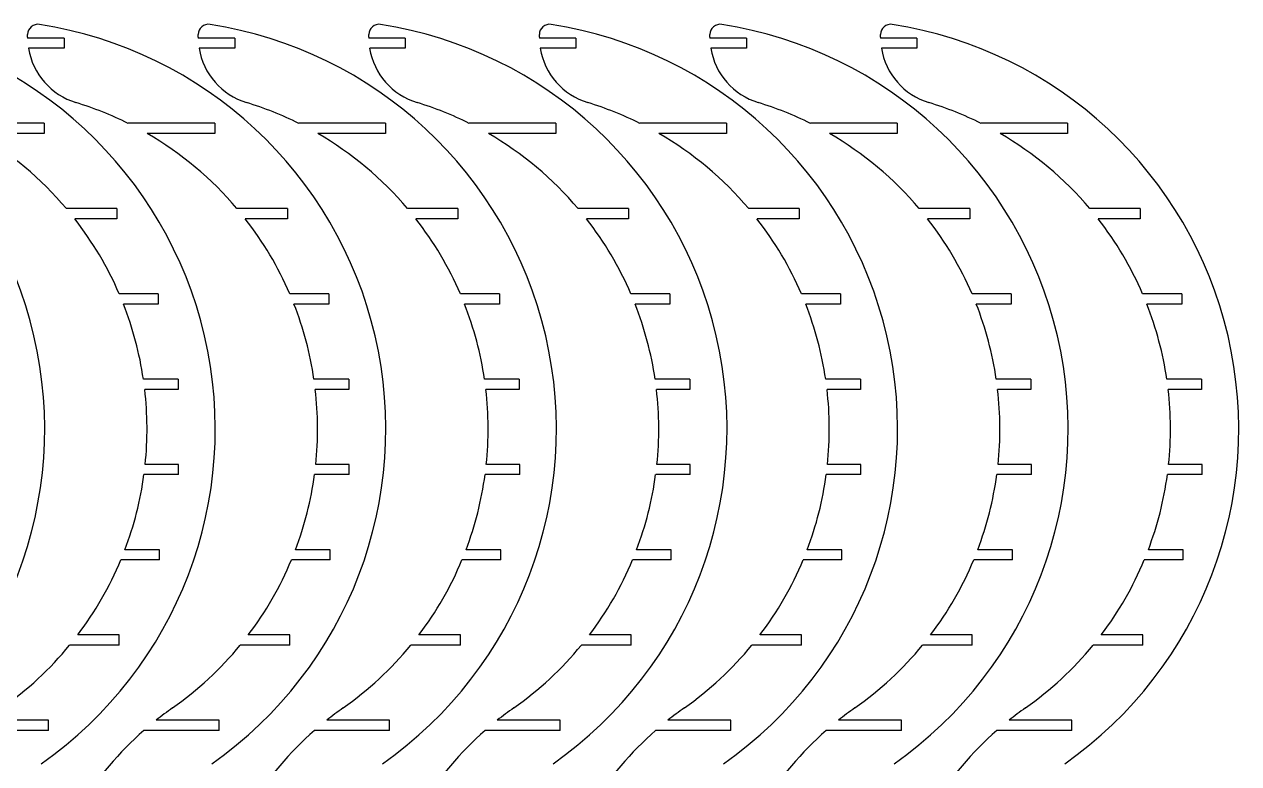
# Model space of a CAD drawing. Header units: millimetres. Extents: x 847 to 1791, y 2 to 1332.
# Drawn here: x 1402.4 to 1758.4, y 1114.9 to 1331.6 of the extents above; entities that cross this region are included whole.
import ezdxf

# ---------------------------------------------------------------- set-up
doc = ezdxf.new("R2010")
doc.units = ezdxf.units.MM

msp = doc.modelspace()

# ---------------------------------------------------------------- linework, layer by layer
for p, q in [((1403.37, 1327.82), (1403.37, 1328.64)), ((1403.37, 1327.82), (1403.37, 1328.64)), ((1453.37, 1327.82), (1453.37, 1328.64)), ((1453.37, 1327.82), (1453.37, 1328.64)), ((1503.37, 1327.82), (1503.37, 1328.64)), ((1503.37, 1327.82), (1503.37, 1328.64)), ((1553.37, 1327.82), (1553.37, 1328.64)), ((1553.37, 1327.82), (1553.37, 1328.64)), ((1603.37, 1327.82), (1603.37, 1328.64)), ((1603.37, 1327.82), (1603.37, 1328.64)), ((1653.37, 1327.82), (1653.37, 1328.64)), ((1653.37, 1327.82), (1653.37, 1328.64)), ((1414.06, 1327.61), (1403.37, 1327.61)), ((1414.06, 1327.61), (1403.37, 1327.61)), ((1414.06, 1324.61), (1403.63, 1324.61)), ((1414.06, 1324.61), (1403.63, 1324.61)), ((1414.06, 1327.61), (1414.06, 1324.61)), ((1414.06, 1327.61), (1414.06, 1324.61)), ((1464.06, 1327.61), (1453.37, 1327.61)), ((1464.06, 1327.61), (1453.37, 1327.61)), ((1464.06, 1324.61), (1453.63, 1324.61)), ((1464.06, 1324.61), (1453.63, 1324.61)), ((1464.06, 1327.61), (1464.06, 1324.61)), ((1464.06, 1327.61), (1464.06, 1324.61)), ((1514.06, 1327.61), (1503.37, 1327.61)), ((1514.06, 1327.61), (1503.37, 1327.61)), ((1514.06, 1324.61), (1503.63, 1324.61)), ((1514.06, 1324.61), (1503.63, 1324.61)), ((1514.06, 1327.61), (1514.06, 1324.61)), ((1514.06, 1327.61), (1514.06, 1324.61)), ((1564.06, 1327.61), (1553.37, 1327.61)), ((1564.06, 1327.61), (1553.37, 1327.61)), ((1564.06, 1324.61), (1553.63, 1324.61)), ((1564.06, 1324.61), (1553.63, 1324.61)), ((1564.06, 1327.61), (1564.06, 1324.61)), ((1564.06, 1327.61), (1564.06, 1324.61)), ((1614.06, 1327.61), (1603.37, 1327.61)), ((1614.06, 1327.61), (1603.37, 1327.61)), ((1614.06, 1324.61), (1603.63, 1324.61)), ((1614.06, 1324.61), (1603.63, 1324.61)), ((1614.06, 1327.61), (1614.06, 1324.61)), ((1614.06, 1327.61), (1614.06, 1324.61)), ((1664.06, 1327.61), (1653.37, 1327.61)), ((1664.06, 1327.61), (1653.37, 1327.61)), ((1664.06, 1324.61), (1653.63, 1324.61)), ((1664.06, 1324.61), (1653.63, 1324.61)), ((1664.06, 1327.61), (1664.06, 1324.61)), ((1664.06, 1327.61), (1664.06, 1324.61)), ((1408.23, 1302.61), (1382.84, 1302.61)), ((1408.23, 1302.61), (1382.84, 1302.61)), ((1408.23, 1299.61), (1388.43, 1299.61)), ((1408.23, 1299.61), (1388.43, 1299.61)), ((1408.23, 1302.61), (1408.23, 1299.61)), ((1408.23, 1302.61), (1408.23, 1299.61)), ((1458.23, 1302.61), (1432.84, 1302.61)), ((1458.23, 1302.61), (1432.84, 1302.61)), ((1458.23, 1299.61), (1438.43, 1299.61)), ((1458.23, 1299.61), (1438.43, 1299.61)), ((1458.23, 1302.61), (1458.23, 1299.61)), ((1458.23, 1302.61), (1458.23, 1299.61)), ((1508.23, 1302.61), (1482.84, 1302.61)), ((1508.23, 1302.61), (1482.84, 1302.61)), ((1508.23, 1299.61), (1488.43, 1299.61)), ((1508.23, 1299.61), (1488.43, 1299.61)), ((1508.23, 1302.61), (1508.23, 1299.61)), ((1508.23, 1302.61), (1508.23, 1299.61)), ((1558.23, 1302.61), (1532.84, 1302.61)), ((1558.23, 1302.61), (1532.84, 1302.61)), ((1558.23, 1299.61), (1538.43, 1299.61)), ((1558.23, 1299.61), (1538.43, 1299.61)), ((1558.23, 1302.61), (1558.23, 1299.61)), ((1558.23, 1302.61), (1558.23, 1299.61)), ((1608.23, 1302.61), (1582.84, 1302.61)), ((1608.23, 1302.61), (1582.84, 1302.61)), ((1608.23, 1299.61), (1588.43, 1299.61)), ((1608.23, 1299.61), (1588.43, 1299.61)), ((1608.23, 1302.61), (1608.23, 1299.61)), ((1608.23, 1302.61), (1608.23, 1299.61)), ((1658.23, 1302.61), (1632.84, 1302.61)), ((1658.23, 1302.61), (1632.84, 1302.61)), ((1658.23, 1299.61), (1638.43, 1299.61)), ((1658.23, 1299.61), (1638.43, 1299.61)), ((1658.23, 1302.61), (1658.23, 1299.61)), ((1658.23, 1302.61), (1658.23, 1299.61)), ((1708.23, 1302.61), (1682.84, 1302.61)), ((1708.23, 1302.61), (1682.84, 1302.61)), ((1708.23, 1299.61), (1688.43, 1299.61)), ((1708.23, 1299.61), (1688.43, 1299.61)), ((1708.23, 1302.61), (1708.23, 1299.61)), ((1708.23, 1302.61), (1708.23, 1299.61)), ((1429.52, 1277.61), (1414.73, 1277.61)), ((1429.52, 1277.61), (1414.73, 1277.61)), ((1429.52, 1274.61), (1417.17, 1274.61)), ((1429.52, 1274.61), (1417.17, 1274.61)), ((1429.52, 1277.61), (1429.52, 1274.61)), ((1429.52, 1277.61), (1429.52, 1274.61)), ((1479.52, 1277.61), (1464.73, 1277.61)), ((1479.52, 1277.61), (1464.73, 1277.61)), ((1479.52, 1274.61), (1467.17, 1274.61)), ((1479.52, 1274.61), (1467.17, 1274.61)), ((1479.52, 1277.61), (1479.52, 1274.61)), ((1479.52, 1277.61), (1479.52, 1274.61)), ((1529.52, 1277.61), (1514.73, 1277.61)), ((1529.52, 1277.61), (1514.73, 1277.61)), ((1529.52, 1274.61), (1517.17, 1274.61)), ((1529.52, 1274.61), (1517.17, 1274.61)), ((1529.52, 1277.61), (1529.52, 1274.61)), ((1529.52, 1277.61), (1529.52, 1274.61)), ((1579.52, 1277.61), (1564.73, 1277.61)), ((1579.52, 1277.61), (1564.73, 1277.61)), ((1579.52, 1274.61), (1567.17, 1274.61)), ((1579.52, 1274.61), (1567.17, 1274.61)), ((1579.52, 1277.61), (1579.52, 1274.61)), ((1579.52, 1277.61), (1579.52, 1274.61)), ((1629.52, 1277.61), (1614.73, 1277.61)), ((1629.52, 1277.61), (1614.73, 1277.61)), ((1629.52, 1274.61), (1617.17, 1274.61)), ((1629.52, 1274.61), (1617.17, 1274.61)), ((1629.52, 1277.61), (1629.52, 1274.61)), ((1629.52, 1277.61), (1629.52, 1274.61)), ((1679.52, 1277.61), (1664.73, 1277.61)), ((1679.52, 1277.61), (1664.73, 1277.61)), ((1679.52, 1274.61), (1667.17, 1274.61)), ((1679.52, 1274.61), (1667.17, 1274.61)), ((1679.52, 1277.61), (1679.52, 1274.61)), ((1679.52, 1277.61), (1679.52, 1274.61)), ((1729.52, 1277.61), (1714.73, 1277.61)), ((1729.52, 1277.61), (1714.73, 1277.61)), ((1729.52, 1274.61), (1717.17, 1274.61)), ((1729.52, 1274.61), (1717.17, 1274.61)), ((1729.52, 1277.61), (1729.52, 1274.61)), ((1729.52, 1277.61), (1729.52, 1274.61)), ((1441.66, 1252.61), (1430.21, 1252.61)), ((1441.66, 1252.61), (1430.21, 1252.61)), ((1441.66, 1249.61), (1431.44, 1249.61)), ((1441.66, 1249.61), (1431.44, 1249.61)), ((1441.66, 1252.61), (1441.66, 1249.61)), ((1441.66, 1252.61), (1441.66, 1249.61)), ((1491.66, 1252.61), (1480.21, 1252.61)), ((1491.66, 1252.61), (1480.21, 1252.61)), ((1491.66, 1249.61), (1481.44, 1249.61)), ((1491.66, 1249.61), (1481.44, 1249.61)), ((1491.66, 1252.61), (1491.66, 1249.61)), ((1491.66, 1252.61), (1491.66, 1249.61)), ((1541.66, 1252.61), (1530.21, 1252.61)), ((1541.66, 1252.61), (1530.21, 1252.61)), ((1541.66, 1249.61), (1531.44, 1249.61)), ((1541.66, 1249.61), (1531.44, 1249.61)), ((1541.66, 1252.61), (1541.66, 1249.61)), ((1541.66, 1252.61), (1541.66, 1249.61)), ((1591.66, 1252.61), (1580.21, 1252.61)), ((1591.66, 1252.61), (1580.21, 1252.61)), ((1591.66, 1249.61), (1581.44, 1249.61)), ((1591.66, 1249.61), (1581.44, 1249.61)), ((1591.66, 1252.61), (1591.66, 1249.61)), ((1591.66, 1252.61), (1591.66, 1249.61)), ((1641.66, 1252.61), (1630.21, 1252.61)), ((1641.66, 1252.61), (1630.21, 1252.61)), ((1641.66, 1249.61), (1631.44, 1249.61)), ((1641.66, 1249.61), (1631.44, 1249.61)), ((1641.66, 1252.61), (1641.66, 1249.61)), ((1641.66, 1252.61), (1641.66, 1249.61)), ((1691.66, 1252.61), (1680.21, 1252.61)), ((1691.66, 1252.61), (1680.21, 1252.61)), ((1691.66, 1249.61), (1681.44, 1249.61)), ((1691.66, 1249.61), (1681.44, 1249.61)), ((1691.66, 1252.61), (1691.66, 1249.61)), ((1691.66, 1252.61), (1691.66, 1249.61)), ((1741.66, 1252.61), (1730.21, 1252.61)), ((1741.66, 1252.61), (1730.21, 1252.61)), ((1741.66, 1249.61), (1731.44, 1249.61)), ((1741.66, 1249.61), (1731.44, 1249.61)), ((1741.66, 1252.61), (1741.66, 1249.61)), ((1741.66, 1252.61), (1741.66, 1249.61)), ((1447.48, 1227.61), (1437.3, 1227.61)), ((1447.48, 1227.61), (1437.3, 1227.61)), ((1447.48, 1224.61), (1437.7, 1224.61)), ((1447.48, 1224.61), (1437.7, 1224.61)), ((1447.48, 1227.61), (1447.48, 1224.61)), ((1447.48, 1227.61), (1447.48, 1224.61)), ((1497.48, 1227.61), (1487.3, 1227.61)), ((1497.48, 1227.61), (1487.3, 1227.61)), ((1497.48, 1224.61), (1487.7, 1224.61)), ((1497.48, 1224.61), (1487.7, 1224.61)), ((1497.48, 1227.61), (1497.48, 1224.61)), ((1497.48, 1227.61), (1497.48, 1224.61)), ((1547.48, 1227.61), (1537.3, 1227.61)), ((1547.48, 1227.61), (1537.3, 1227.61)), ((1547.48, 1224.61), (1537.7, 1224.61)), ((1547.48, 1224.61), (1537.7, 1224.61)), ((1547.48, 1227.61), (1547.48, 1224.61)), ((1547.48, 1227.61), (1547.48, 1224.61)), ((1597.48, 1227.61), (1587.3, 1227.61)), ((1597.48, 1227.61), (1587.3, 1227.61)), ((1597.48, 1224.61), (1587.7, 1224.61)), ((1597.48, 1224.61), (1587.7, 1224.61)), ((1597.48, 1227.61), (1597.48, 1224.61)), ((1597.48, 1227.61), (1597.48, 1224.61)), ((1647.48, 1227.61), (1637.3, 1227.61)), ((1647.48, 1227.61), (1637.3, 1227.61)), ((1647.48, 1224.61), (1637.7, 1224.61)), ((1647.48, 1224.61), (1637.7, 1224.61)), ((1647.48, 1227.61), (1647.48, 1224.61)), ((1647.48, 1227.61), (1647.48, 1224.61)), ((1697.48, 1227.61), (1687.3, 1227.61)), ((1697.48, 1227.61), (1687.3, 1227.61)), ((1697.48, 1224.61), (1687.7, 1224.61)), ((1697.48, 1224.61), (1687.7, 1224.61)), ((1697.48, 1227.61), (1697.48, 1224.61)), ((1697.48, 1227.61), (1697.48, 1224.61)), ((1747.48, 1227.61), (1737.3, 1227.61)), ((1747.48, 1227.61), (1737.3, 1227.61)), ((1747.48, 1224.61), (1737.7, 1224.61)), ((1747.48, 1224.61), (1737.7, 1224.61)), ((1747.48, 1227.61), (1747.48, 1224.61)), ((1747.48, 1227.61), (1747.48, 1224.61)), ((1447.62, 1202.61), (1437.83, 1202.61)), ((1447.62, 1202.61), (1437.83, 1202.61)), ((1447.62, 1199.61), (1447.62, 1202.61)), ((1447.62, 1199.61), (1447.62, 1202.61)), ((1497.62, 1202.61), (1487.83, 1202.61)), ((1497.62, 1202.61), (1487.83, 1202.61)), ((1497.62, 1199.61), (1497.62, 1202.61)), ((1497.62, 1199.61), (1497.62, 1202.61)), ((1547.62, 1202.61), (1537.83, 1202.61)), ((1547.62, 1202.61), (1537.83, 1202.61)), ((1547.62, 1199.61), (1547.62, 1202.61)), ((1547.62, 1199.61), (1547.62, 1202.61)), ((1597.62, 1202.61), (1587.83, 1202.61)), ((1597.62, 1202.61), (1587.83, 1202.61)), ((1597.62, 1199.61), (1597.62, 1202.61)), ((1597.62, 1199.61), (1597.62, 1202.61)), ((1647.62, 1202.61), (1637.83, 1202.61)), ((1647.62, 1202.61), (1637.83, 1202.61)), ((1647.62, 1199.61), (1647.62, 1202.61)), ((1647.62, 1199.61), (1647.62, 1202.61)), ((1697.62, 1202.61), (1687.83, 1202.61)), ((1697.62, 1202.61), (1687.83, 1202.61)), ((1697.62, 1199.61), (1697.62, 1202.61)), ((1697.62, 1199.61), (1697.62, 1202.61)), ((1747.62, 1202.61), (1737.83, 1202.61)), ((1747.62, 1202.61), (1737.83, 1202.61)), ((1747.62, 1199.61), (1747.62, 1202.61)), ((1747.62, 1199.61), (1747.62, 1202.61)), ((1447.62, 1199.61), (1437.47, 1199.61)), ((1447.62, 1199.61), (1437.47, 1199.61)), ((1497.62, 1199.61), (1487.47, 1199.61)), ((1497.62, 1199.61), (1487.47, 1199.61)), ((1547.62, 1199.61), (1537.47, 1199.61)), ((1547.62, 1199.61), (1537.47, 1199.61)), ((1597.62, 1199.61), (1587.47, 1199.61)), ((1597.62, 1199.61), (1587.47, 1199.61)), ((1647.62, 1199.61), (1637.47, 1199.61)), ((1647.62, 1199.61), (1637.47, 1199.61)), ((1697.62, 1199.61), (1687.47, 1199.61)), ((1697.62, 1199.61), (1687.47, 1199.61)), ((1747.62, 1199.61), (1737.47, 1199.61)), ((1747.62, 1199.61), (1737.47, 1199.61)), ((1442.05, 1177.61), (1431.89, 1177.61)), ((1442.05, 1177.61), (1431.89, 1177.61)), ((1442.05, 1174.61), (1442.05, 1177.61)), ((1442.05, 1174.61), (1442.05, 1177.61)), ((1492.05, 1177.61), (1481.89, 1177.61)), ((1492.05, 1177.61), (1481.89, 1177.61)), ((1492.05, 1174.61), (1492.05, 1177.61)), ((1492.05, 1174.61), (1492.05, 1177.61)), ((1542.05, 1177.61), (1531.89, 1177.61)), ((1542.05, 1177.61), (1531.89, 1177.61)), ((1542.05, 1174.61), (1542.05, 1177.61)), ((1542.05, 1174.61), (1542.05, 1177.61)), ((1592.05, 1177.61), (1581.89, 1177.61)), ((1592.05, 1177.61), (1581.89, 1177.61)), ((1592.05, 1174.61), (1592.05, 1177.61)), ((1592.05, 1174.61), (1592.05, 1177.61)), ((1642.05, 1177.61), (1631.89, 1177.61)), ((1642.05, 1177.61), (1631.89, 1177.61)), ((1642.05, 1174.61), (1642.05, 1177.61)), ((1642.05, 1174.61), (1642.05, 1177.61)), ((1692.05, 1177.61), (1681.89, 1177.61)), ((1692.05, 1177.61), (1681.89, 1177.61)), ((1692.05, 1174.61), (1692.05, 1177.61)), ((1692.05, 1174.61), (1692.05, 1177.61)), ((1742.05, 1177.61), (1731.89, 1177.61)), ((1742.05, 1177.61), (1731.89, 1177.61)), ((1742.05, 1174.61), (1742.05, 1177.61)), ((1742.05, 1174.61), (1742.05, 1177.61)), ((1442.05, 1174.61), (1430.69, 1174.61)), ((1442.05, 1174.61), (1430.69, 1174.61)), ((1492.05, 1174.61), (1480.69, 1174.61)), ((1492.05, 1174.61), (1480.69, 1174.61)), ((1542.05, 1174.61), (1530.69, 1174.61)), ((1542.05, 1174.61), (1530.69, 1174.61)), ((1592.05, 1174.61), (1580.69, 1174.61)), ((1592.05, 1174.61), (1580.69, 1174.61)), ((1642.05, 1174.61), (1630.69, 1174.61)), ((1642.05, 1174.61), (1630.69, 1174.61)), ((1692.05, 1174.61), (1680.69, 1174.61)), ((1692.05, 1174.61), (1680.69, 1174.61)), ((1742.05, 1174.61), (1730.69, 1174.61)), ((1742.05, 1174.61), (1730.69, 1174.61)), ((1430.24, 1152.61), (1418.05, 1152.61)), ((1430.24, 1152.61), (1418.05, 1152.61)), ((1430.24, 1149.61), (1430.24, 1152.61)), ((1430.24, 1149.61), (1430.24, 1152.61)), ((1480.24, 1152.61), (1468.05, 1152.61)), ((1480.24, 1152.61), (1468.05, 1152.61)), ((1480.24, 1149.61), (1480.24, 1152.61)), ((1480.24, 1149.61), (1480.24, 1152.61)), ((1530.24, 1152.61), (1518.05, 1152.61)), ((1530.24, 1152.61), (1518.05, 1152.61)), ((1530.24, 1149.61), (1530.24, 1152.61)), ((1530.24, 1149.61), (1530.24, 1152.61)), ((1580.24, 1152.61), (1568.05, 1152.61)), ((1580.24, 1152.61), (1568.05, 1152.61)), ((1580.24, 1149.61), (1580.24, 1152.61)), ((1580.24, 1149.61), (1580.24, 1152.61)), ((1630.24, 1152.61), (1618.05, 1152.61)), ((1630.24, 1152.61), (1618.05, 1152.61)), ((1630.24, 1149.61), (1630.24, 1152.61)), ((1630.24, 1149.61), (1630.24, 1152.61)), ((1680.24, 1152.61), (1668.05, 1152.61)), ((1680.24, 1152.61), (1668.05, 1152.61)), ((1680.24, 1149.61), (1680.24, 1152.61)), ((1680.24, 1149.61), (1680.24, 1152.61)), ((1730.24, 1152.61), (1718.05, 1152.61)), ((1730.24, 1152.61), (1718.05, 1152.61)), ((1730.24, 1149.61), (1730.24, 1152.61)), ((1730.24, 1149.61), (1730.24, 1152.61)), ((1430.24, 1149.61), (1415.68, 1149.61)), ((1430.24, 1149.61), (1415.68, 1149.61)), ((1480.24, 1149.61), (1465.68, 1149.61)), ((1480.24, 1149.61), (1465.68, 1149.61)), ((1530.24, 1149.61), (1515.68, 1149.61)), ((1530.24, 1149.61), (1515.68, 1149.61)), ((1580.24, 1149.61), (1565.68, 1149.61)), ((1580.24, 1149.61), (1565.68, 1149.61)), ((1630.24, 1149.61), (1615.68, 1149.61)), ((1630.24, 1149.61), (1615.68, 1149.61)), ((1680.24, 1149.61), (1665.68, 1149.61)), ((1680.24, 1149.61), (1665.68, 1149.61)), ((1730.24, 1149.61), (1715.68, 1149.61)), ((1730.24, 1149.61), (1715.68, 1149.61)), ((1409.49, 1127.61), (1391.05, 1127.61)), ((1409.49, 1127.61), (1391.05, 1127.61)), ((1409.49, 1124.61), (1409.49, 1127.61)), ((1409.49, 1124.61), (1409.49, 1127.61)), ((1459.49, 1127.61), (1441.05, 1127.61)), ((1459.49, 1127.61), (1441.05, 1127.61)), ((1459.49, 1124.61), (1459.49, 1127.61)), ((1459.49, 1124.61), (1459.49, 1127.61)), ((1509.49, 1127.61), (1491.05, 1127.61)), ((1509.49, 1127.61), (1491.05, 1127.61)), ((1509.49, 1124.61), (1509.49, 1127.61)), ((1509.49, 1124.61), (1509.49, 1127.61)), ((1559.49, 1127.61), (1541.05, 1127.61)), ((1559.49, 1127.61), (1541.05, 1127.61)), ((1559.49, 1124.61), (1559.49, 1127.61)), ((1559.49, 1124.61), (1559.49, 1127.61)), ((1609.49, 1127.61), (1591.05, 1127.61)), ((1609.49, 1127.61), (1591.05, 1127.61)), ((1609.49, 1124.61), (1609.49, 1127.61)), ((1609.49, 1124.61), (1609.49, 1127.61)), ((1659.49, 1127.61), (1641.05, 1127.61)), ((1659.49, 1127.61), (1641.05, 1127.61)), ((1659.49, 1124.61), (1659.49, 1127.61)), ((1659.49, 1124.61), (1659.49, 1127.61)), ((1709.49, 1127.61), (1691.05, 1127.61)), ((1709.49, 1127.61), (1691.05, 1127.61)), ((1709.49, 1124.61), (1709.49, 1127.61)), ((1709.49, 1124.61), (1709.49, 1127.61)), ((1409.49, 1124.61), (1387.46, 1124.61)), ((1409.49, 1124.61), (1387.46, 1124.61)), ((1459.49, 1124.61), (1437.46, 1124.61)), ((1459.49, 1124.61), (1437.46, 1124.61)), ((1509.49, 1124.61), (1487.46, 1124.61)), ((1509.49, 1124.61), (1487.46, 1124.61)), ((1559.49, 1124.61), (1537.46, 1124.61)), ((1559.49, 1124.61), (1537.46, 1124.61)), ((1609.49, 1124.61), (1587.46, 1124.61)), ((1609.49, 1124.61), (1587.46, 1124.61)), ((1659.49, 1124.61), (1637.46, 1124.61)), ((1659.49, 1124.61), (1637.46, 1124.61)), ((1709.49, 1124.61), (1687.46, 1124.61)), ((1709.49, 1124.61), (1687.46, 1124.61))]:
    msp.add_line(p, q)
for centre, radius, start, end in [((1288.37, 1213.03), 120, 305.0996, 81.1501), ((1288.37, 1213.03), 120, 305.0996, 81.1501), ((1338.37, 1213.03), 120, 305.0996, 81.1501), ((1338.37, 1213.03), 120, 305.0996, 81.1501), ((1406.37, 1328.64), 3, 81.1501, 180), ((1406.37, 1328.64), 3, 81.1501, 180), ((1388.37, 1213.03), 120, 305.0996, 81.1501), ((1388.37, 1213.03), 120, 305.0996, 81.1501), ((1456.37, 1328.64), 3, 81.1501, 180), ((1456.37, 1328.64), 3, 81.1501, 180), ((1438.37, 1213.03), 120, 305.0996, 81.1501), ((1438.37, 1213.03), 120, 305.0996, 81.1501), ((1506.37, 1328.64), 3, 81.1501, 180), ((1506.37, 1328.64), 3, 81.1501, 180), ((1488.37, 1213.03), 120, 305.0996, 81.1501), ((1488.37, 1213.03), 120, 305.0996, 81.1501), ((1556.37, 1328.64), 3, 81.1501, 180), ((1556.37, 1328.64), 3, 81.1501, 180), ((1538.37, 1213.03), 120, 305.0996, 81.1501), ((1538.37, 1213.03), 120, 305.0996, 81.1501), ((1606.37, 1328.64), 3, 81.1501, 180), ((1606.37, 1328.64), 3, 81.1501, 180), ((1588.37, 1213.03), 120, 305.0996, 81.1501), ((1588.37, 1213.03), 120, 305.0996, 81.1501), ((1656.37, 1328.64), 3, 81.1501, 180), ((1656.37, 1328.64), 3, 81.1501, 180), ((1638.37, 1213.03), 120, 305.0996, 81.1501), ((1638.37, 1213.03), 120, 305.0996, 81.1501), ((1423.37, 1327.82), 20, 180, 180.6046), ((1423.37, 1327.82), 20, 180, 180.6046), ((1473.37, 1327.82), 20, 180, 180.6046), ((1473.37, 1327.82), 20, 180, 180.6046), ((1523.37, 1327.82), 20, 180, 180.6046), ((1523.37, 1327.82), 20, 180, 180.6046), ((1573.37, 1327.82), 20, 180, 180.6046), ((1573.37, 1327.82), 20, 180, 180.6046), ((1623.37, 1327.82), 20, 180, 180.6046), ((1623.37, 1327.82), 20, 180, 180.6046), ((1673.37, 1327.82), 20, 180, 180.6046), ((1673.37, 1327.82), 20, 180, 180.6046), ((1423.37, 1327.82), 20, 189.2389, 253.0422), ((1423.37, 1327.82), 20, 189.2389, 253.0422), ((1473.37, 1327.82), 20, 189.2389, 253.0422), ((1473.37, 1327.82), 20, 189.2389, 253.0422), ((1523.37, 1327.82), 20, 189.2389, 253.0422), ((1523.37, 1327.82), 20, 189.2389, 253.0422), ((1573.37, 1327.82), 20, 189.2389, 253.0422), ((1573.37, 1327.82), 20, 189.2389, 253.0422), ((1623.37, 1327.82), 20, 189.2389, 253.0422), ((1623.37, 1327.82), 20, 189.2389, 253.0422), ((1673.37, 1327.82), 20, 189.2389, 253.0422), ((1673.37, 1327.82), 20, 189.2389, 253.0422), ((1388.37, 1213.03), 100, 63.6003, 73.0422), ((1388.37, 1213.03), 100, 63.6003, 73.0422), ((1438.37, 1213.03), 100, 63.6003, 73.0422), ((1438.37, 1213.03), 100, 63.6003, 73.0422), ((1488.37, 1213.03), 100, 63.6003, 73.0422), ((1488.37, 1213.03), 100, 63.6003, 73.0422), ((1538.37, 1213.03), 100, 63.6003, 73.0422), ((1538.37, 1213.03), 100, 63.6003, 73.0422), ((1588.37, 1213.03), 100, 63.6003, 73.0422), ((1588.37, 1213.03), 100, 63.6003, 73.0422), ((1638.37, 1213.03), 100, 63.6003, 73.0422), ((1638.37, 1213.03), 100, 63.6003, 73.0422), ((1338.37, 1213.03), 100, 40.2192, 59.9643), ((1338.37, 1213.03), 100, 40.2192, 59.9643), ((1388.37, 1213.03), 100, 40.2192, 59.9643), ((1388.37, 1213.03), 100, 40.2192, 59.9643), ((1438.37, 1213.03), 100, 40.2192, 59.9643), ((1438.37, 1213.03), 100, 40.2192, 59.9643), ((1488.37, 1213.03), 100, 40.2192, 59.9643), ((1488.37, 1213.03), 100, 40.2192, 59.9643), ((1538.37, 1213.03), 100, 40.2192, 59.9643), ((1538.37, 1213.03), 100, 40.2192, 59.9643), ((1588.37, 1213.03), 100, 40.2192, 59.9643), ((1588.37, 1213.03), 100, 40.2192, 59.9643), ((1638.37, 1213.03), 100, 40.2192, 59.9643), ((1638.37, 1213.03), 100, 40.2192, 59.9643), ((1338.37, 1213.03), 100, 23.3105, 38.0038), ((1338.37, 1213.03), 100, 23.3105, 38.0038), ((1388.37, 1213.03), 100, 23.3105, 38.0038), ((1388.37, 1213.03), 100, 23.3105, 38.0038), ((1438.37, 1213.03), 100, 23.3105, 38.0038), ((1438.37, 1213.03), 100, 23.3105, 38.0038), ((1488.37, 1213.03), 100, 23.3105, 38.0038), ((1488.37, 1213.03), 100, 23.3105, 38.0038), ((1538.37, 1213.03), 100, 23.3105, 38.0038), ((1538.37, 1213.03), 100, 23.3105, 38.0038), ((1588.37, 1213.03), 100, 23.3105, 38.0038), ((1588.37, 1213.03), 100, 23.3105, 38.0038), ((1638.37, 1213.03), 100, 23.3105, 38.0038), ((1638.37, 1213.03), 100, 23.3105, 38.0038), ((1338.37, 1213.03), 100, 8.3786, 21.4515), ((1338.37, 1213.03), 100, 8.3786, 21.4515), ((1388.37, 1213.03), 100, 8.3786, 21.4515), ((1388.37, 1213.03), 100, 8.3786, 21.4515), ((1438.37, 1213.03), 100, 8.3786, 21.4515), ((1438.37, 1213.03), 100, 8.3786, 21.4515), ((1488.37, 1213.03), 100, 8.3786, 21.4515), ((1488.37, 1213.03), 100, 8.3786, 21.4515), ((1538.37, 1213.03), 100, 8.3786, 21.4515), ((1538.37, 1213.03), 100, 8.3786, 21.4515), ((1588.37, 1213.03), 100, 8.3786, 21.4515), ((1588.37, 1213.03), 100, 8.3786, 21.4515), ((1638.37, 1213.03), 100, 8.3786, 21.4515), ((1638.37, 1213.03), 100, 8.3786, 21.4515), ((1338.37, 1213.03), 100, 354.014, 6.6448), ((1338.37, 1213.03), 100, 354.014, 6.6448), ((1388.37, 1213.03), 100, 354.014, 6.6448), ((1388.37, 1213.03), 100, 354.014, 6.6448), ((1438.37, 1213.03), 100, 354.014, 6.6448), ((1438.37, 1213.03), 100, 354.014, 6.6448), ((1488.37, 1213.03), 100, 354.014, 6.6448), ((1488.37, 1213.03), 100, 354.014, 6.6448), ((1538.37, 1213.03), 100, 354.014, 6.6448), ((1538.37, 1213.03), 100, 354.014, 6.6448), ((1588.37, 1213.03), 100, 354.014, 6.6448), ((1588.37, 1213.03), 100, 354.014, 6.6448), ((1638.37, 1213.03), 100, 354.014, 6.6448), ((1638.37, 1213.03), 100, 354.014, 6.6448), ((1338.37, 1213.03), 100, 339.2503, 352.2827), ((1338.37, 1213.03), 100, 339.2503, 352.2827), ((1388.37, 1213.03), 100, 339.2503, 352.2827), ((1388.37, 1213.03), 100, 339.2503, 352.2827), ((1438.37, 1213.03), 100, 339.2503, 352.2827), ((1438.37, 1213.03), 100, 339.2503, 352.2827), ((1488.37, 1213.03), 100, 339.2503, 352.2827), ((1488.37, 1213.03), 100, 339.2503, 352.2827), ((1538.37, 1213.03), 100, 339.2503, 352.2827), ((1538.37, 1213.03), 100, 339.2503, 352.2827), ((1588.37, 1213.03), 100, 339.2503, 352.2827), ((1588.37, 1213.03), 100, 339.2503, 352.2827), ((1638.37, 1213.03), 100, 339.2503, 352.2827), ((1638.37, 1213.03), 100, 339.2503, 352.2827), ((1338.37, 1213.03), 100, 322.8225, 337.4006), ((1338.37, 1213.03), 100, 322.8225, 337.4006), ((1388.37, 1213.03), 100, 322.8225, 337.4006), ((1388.37, 1213.03), 100, 322.8225, 337.4006), ((1438.37, 1213.03), 100, 322.8225, 337.4006), ((1438.37, 1213.03), 100, 322.8225, 337.4006), ((1488.37, 1213.03), 100, 322.8225, 337.4006), ((1488.37, 1213.03), 100, 322.8225, 337.4006), ((1538.37, 1213.03), 100, 322.8225, 337.4006), ((1538.37, 1213.03), 100, 322.8225, 337.4006), ((1588.37, 1213.03), 100, 322.8225, 337.4006), ((1588.37, 1213.03), 100, 322.8225, 337.4006), ((1638.37, 1213.03), 100, 322.8225, 337.4006), ((1638.37, 1213.03), 100, 322.8225, 337.4006), ((1338.37, 1213.03), 100, 305.0996, 320.6329), ((1338.37, 1213.03), 100, 305.0996, 320.6329), ((1388.37, 1213.03), 100, 305.0996, 320.6329), ((1388.37, 1213.03), 100, 305.0996, 320.6329), ((1438.37, 1213.03), 100, 305.0996, 320.6329), ((1438.37, 1213.03), 100, 305.0996, 320.6329), ((1488.37, 1213.03), 100, 305.0996, 320.6329), ((1488.37, 1213.03), 100, 305.0996, 320.6329), ((1538.37, 1213.03), 100, 305.0996, 320.6329), ((1538.37, 1213.03), 100, 305.0996, 320.6329), ((1588.37, 1213.03), 100, 305.0996, 320.6329), ((1588.37, 1213.03), 100, 305.0996, 320.6329), ((1638.37, 1213.03), 100, 305.0996, 320.6329), ((1638.37, 1213.03), 100, 305.0996, 320.6329), ((1503.37, 1049.4), 100, 125.0996, 128.554), ((1503.37, 1049.4), 100, 125.0996, 128.554), ((1553.37, 1049.4), 100, 125.0996, 128.554), ((1553.37, 1049.4), 100, 125.0996, 128.554), ((1603.37, 1049.4), 100, 125.0996, 128.554), ((1603.37, 1049.4), 100, 125.0996, 128.554), ((1653.37, 1049.4), 100, 125.0996, 128.554), ((1653.37, 1049.4), 100, 125.0996, 128.554), ((1703.37, 1049.4), 100, 125.0996, 128.554), ((1703.37, 1049.4), 100, 125.0996, 128.554), ((1753.37, 1049.4), 100, 125.0996, 128.554), ((1753.37, 1049.4), 100, 125.0996, 128.554), ((1503.37, 1049.4), 100, 131.2343, 147.8579), ((1503.37, 1049.4), 100, 131.2343, 147.8579), ((1553.37, 1049.4), 100, 131.2343, 147.8579), ((1553.37, 1049.4), 100, 131.2343, 147.8579), ((1603.37, 1049.4), 100, 131.2343, 147.8579), ((1603.37, 1049.4), 100, 131.2343, 147.8579), ((1653.37, 1049.4), 100, 131.2343, 147.8579), ((1653.37, 1049.4), 100, 131.2343, 147.8579), ((1703.37, 1049.4), 100, 131.2343, 147.8579), ((1703.37, 1049.4), 100, 131.2343, 147.8579), ((1753.37, 1049.4), 100, 131.2343, 147.8579), ((1753.37, 1049.4), 100, 131.2343, 147.8579)]:
    msp.add_arc(centre, radius, start, end)

doc.saveas('drawing.dxf')
